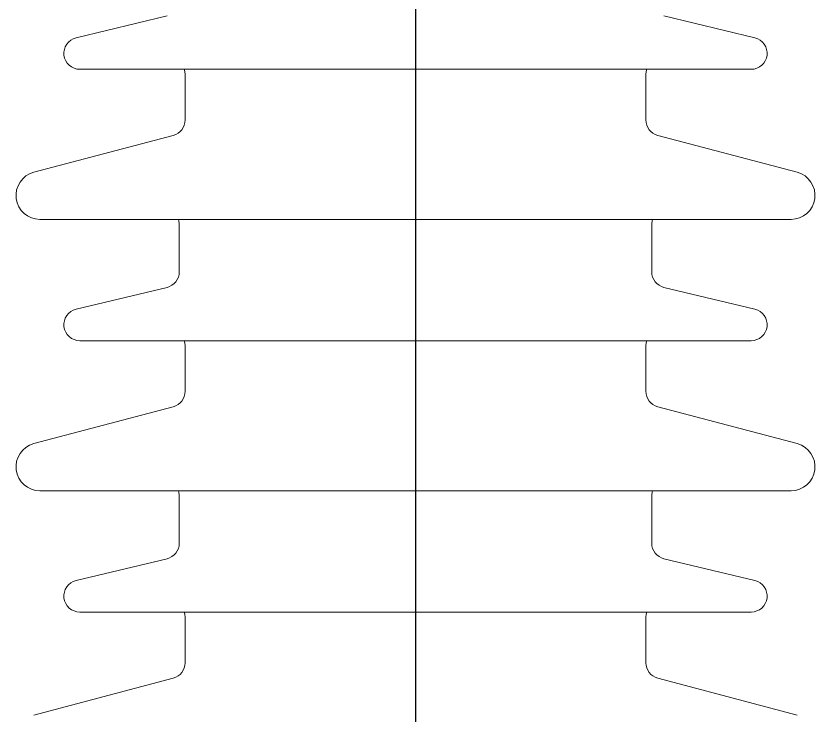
# Model space of a CAD drawing. Header units: millimetres. Extents: x 30710 to 48779, y -19256 to -8564.
# Drawn here: x 32745.1 to 32995.4, y -13268.7 to -13049.7 of the extents above; entities that cross this region are included whole.
import ezdxf

# ---------------------------------------------------------------- set-up
doc = ezdxf.new("R2010")
doc.units = ezdxf.units.MM
doc.header["$LTSCALE"] = 10
doc.layers.get('Defpoints').update_dxf_attribs({"lineweight": 25})
doc.layers.add('粗实线', color=4, linetype='Continuous', lineweight=18)

msp = doc.modelspace()

# ---------------------------------------------------------------- linework, layer by layer
at = {"layer": 'Defpoints'}
msp.add_line((32870.22, -8564.163), (32870.22, -19256.163), dxfattribs=at)
at = {"layer": '粗实线'}
for p, q in [((32792.378, -13049.733), (32763.884, -13056.578)), ((32976.555, -13056.578), (32948.061, -13049.733)), ((32765.052, -13066.44), (32975.387, -13066.44)), ((32798.052, -13068.097), (32798.052, -13082.301)), ((32942.387, -13082.301), (32942.387, -13068.097)), ((32794.33, -13087.135), (32750.635, -13098.689)), ((32989.804, -13098.689), (32946.109, -13087.135)), ((32752.552, -13113.44), (32987.887, -13113.44)), ((32796.21, -13114.872), (32796.21, -13129.872)), ((32944.229, -13129.872), (32944.229, -13114.872)), ((32792.378, -13134.733), (32763.884, -13141.578)), ((32976.555, -13141.578), (32948.061, -13134.733)), ((32765.052, -13151.44), (32975.387, -13151.44)), ((32798.052, -13153.097), (32798.052, -13167.301)), ((32942.387, -13167.301), (32942.387, -13153.097)), ((32794.33, -13172.135), (32750.635, -13183.689)), ((32989.804, -13183.689), (32946.109, -13172.135)), ((32752.552, -13198.44), (32987.887, -13198.44)), ((32796.21, -13199.872), (32796.21, -13214.872)), ((32944.229, -13214.872), (32944.229, -13199.872)), ((32792.378, -13219.733), (32763.884, -13226.578)), ((32976.555, -13226.578), (32948.061, -13219.733)), ((32765.052, -13236.44), (32975.387, -13236.44)), ((32798.052, -13238.097), (32798.052, -13252.301)), ((32942.387, -13252.301), (32942.387, -13238.097)), ((32794.33, -13257.135), (32750.635, -13268.689)), ((32989.804, -13268.689), (32946.109, -13257.135))]:
    msp.add_line(p, q, dxfattribs=at)
for points in [[(32797.769, -13066.44), (32797.956, -13067.122), (32798.052, -13068.097)], [(32942.387, -13068.097), (32942.483, -13067.122), (32942.67, -13066.44)], [(32796.001, -13113.44), (32796.114, -13113.896), (32796.21, -13114.872)], [(32944.229, -13114.872), (32944.325, -13113.896), (32944.438, -13113.44)], [(32797.769, -13151.44), (32797.956, -13152.122), (32798.052, -13153.097)], [(32942.387, -13153.097), (32942.483, -13152.122), (32942.67, -13151.44)], [(32796.001, -13198.44), (32796.114, -13198.896), (32796.21, -13199.872)], [(32944.229, -13199.872), (32944.325, -13198.896), (32944.438, -13198.44)], [(32797.769, -13236.44), (32797.956, -13237.122), (32798.052, -13238.097)], [(32942.387, -13238.097), (32942.483, -13237.122), (32942.67, -13236.44)]]:
    msp.add_lwpolyline(points, dxfattribs=at)
for centre, radius, start, end in [((32765.052, -13061.44), 5, 103.50795, 270), ((32975.387, -13061.44), 5, 270, 76.49205), ((32793.052, -13082.301), 5, 284.81144, 0), ((32947.387, -13082.301), 5, 180, 255.18856), ((32752.552, -13105.94), 7.5, 104.81144, 270), ((32987.887, -13105.94), 7.5, 270, 75.18856), ((32791.21, -13129.872), 5, 283.50795, 0), ((32949.229, -13129.872), 5, 180, 256.49205), ((32765.052, -13146.44), 5, 103.50795, 270), ((32975.387, -13146.44), 5, 270, 76.49205), ((32793.052, -13167.301), 5, 284.81144, 360), ((32947.387, -13167.301), 5, 180, 255.18856), ((32752.552, -13190.94), 7.5, 104.81144, 270), ((32987.887, -13190.94), 7.5, 270, 75.18856), ((32791.21, -13214.872), 5, 283.50795, 0), ((32949.229, -13214.872), 5, 180, 256.49205), ((32765.052, -13231.44), 5, 103.50795, 270), ((32975.387, -13231.44), 5, 270, 76.49205), ((32793.052, -13252.301), 5, 284.81144, 360), ((32947.387, -13252.301), 5, 180, 255.18856)]:
    msp.add_arc(centre, radius, start, end, dxfattribs=at)

doc.saveas('drawing.dxf')
